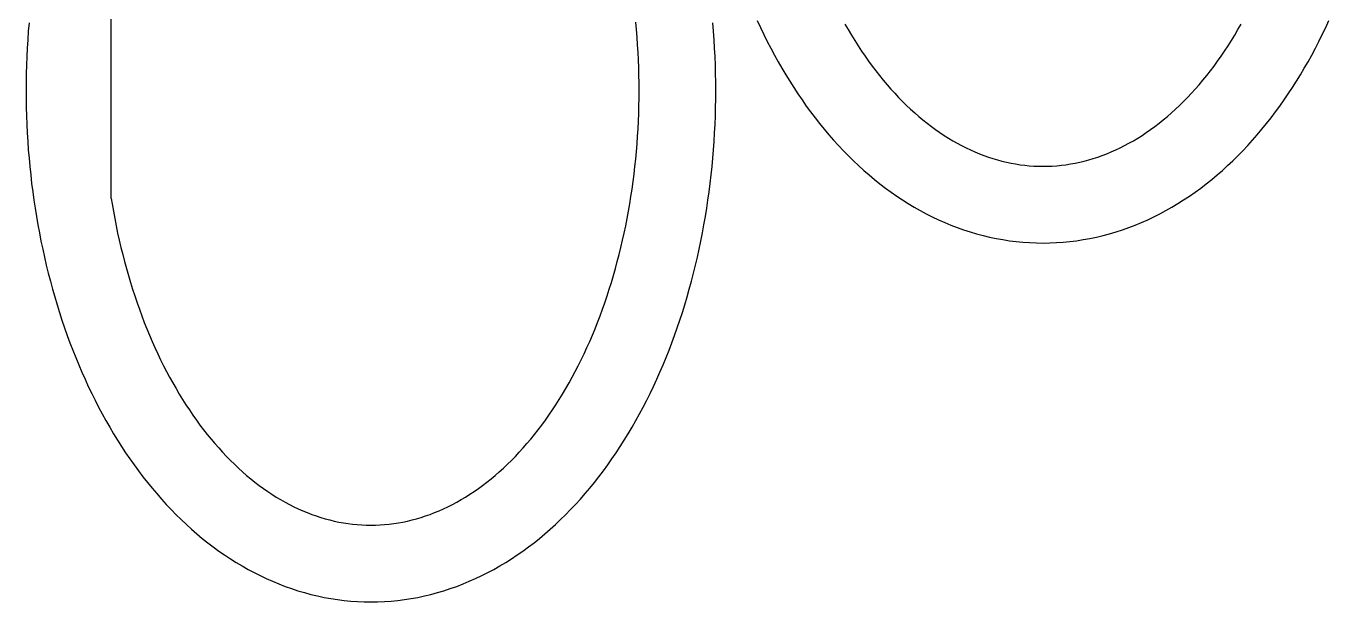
# Model space of a CAD drawing. Extents: x -128 to 128, y -84 to 84.
# Drawn here: x -128.2 to -37.6, y -84.4 to -44.4 of the extents above; entities that cross this region are included whole.
import ezdxf

# ---------------------------------------------------------------- set-up
doc = ezdxf.new("R2010")
doc.units = 0
doc.header["$MEASUREMENT"] = 0
doc.layers.get('0').update_dxf_attribs({"linetype": 'CONTINUOUS'})

msp = doc.modelspace()

# ---------------------------------------------------------------- linework, layer by layer
for p, q in [((-122.239, -56.346), (-122.239, -41.346)), ((-127.954, -44.142), (-128.002, -44.727)), ((-85.72, -44.609), (-85.769, -44.084)), ((-80.358, -44.727), (-80.406, -44.142)), ((-77.319, -43.972), (-77.091, -44.464)), ((-71.217, -44.227), (-70.995, -44.615)), ((-43.888, -44.615), (-43.666, -44.227)), ((-37.791, -44.464), (-37.564, -43.972)), ((-128.002, -44.727), (-128.044, -45.314)), ((-85.676, -45.136), (-85.72, -44.609)), ((-85.639, -45.663), (-85.676, -45.136)), ((-80.316, -45.314), (-80.358, -44.727)), ((-77.091, -44.464), (-76.858, -44.951)), ((-76.858, -44.951), (-76.619, -45.432)), ((-70.995, -44.615), (-70.768, -44.997)), ((-70.768, -44.997), (-70.537, -45.373)), ((-44.345, -45.373), (-44.115, -44.997)), ((-44.115, -44.997), (-43.888, -44.615)), ((-38.264, -45.432), (-38.025, -44.951)), ((-38.025, -44.951), (-37.791, -44.464)), ((-128.079, -45.901), (-128.108, -46.489)), ((-128.044, -45.314), (-128.079, -45.901)), ((-85.607, -46.192), (-85.639, -45.663)), ((-85.581, -46.722), (-85.607, -46.192)), ((-80.281, -45.901), (-80.316, -45.314)), ((-80.252, -46.489), (-80.281, -45.901)), ((-76.619, -45.432), (-76.373, -45.908)), ((-76.373, -45.908), (-76.122, -46.378)), ((-70.537, -45.373), (-70.303, -45.742)), ((-70.303, -45.742), (-70.064, -46.104)), ((-70.064, -46.104), (-69.822, -46.459)), ((-45.061, -46.459), (-44.818, -46.104)), ((-44.818, -46.104), (-44.58, -45.742)), ((-44.58, -45.742), (-44.345, -45.373)), ((-38.76, -46.378), (-38.509, -45.908)), ((-38.509, -45.908), (-38.264, -45.432)), ((-128.131, -47.078), (-128.147, -47.667)), ((-128.108, -46.489), (-128.131, -47.078)), ((-85.56, -47.252), (-85.581, -46.722)), ((-80.229, -47.078), (-80.252, -46.489)), ((-80.213, -47.667), (-80.229, -47.078)), ((-76.122, -46.378), (-75.866, -46.843)), ((-75.866, -46.843), (-75.603, -47.301)), ((-69.822, -46.459), (-69.576, -46.807)), ((-69.576, -46.807), (-69.327, -47.148)), ((-45.556, -47.148), (-45.307, -46.807)), ((-45.307, -46.807), (-45.061, -46.459)), ((-39.28, -47.301), (-39.017, -46.843)), ((-39.017, -46.843), (-38.76, -46.378)), ((-128.147, -47.667), (-128.157, -48.256)), ((-85.546, -47.783), (-85.56, -47.252)), ((-85.537, -48.314), (-85.546, -47.783)), ((-80.204, -48.256), (-80.213, -47.667)), ((-75.603, -47.301), (-75.335, -47.754)), ((-75.335, -47.754), (-75.061, -48.2)), ((-69.327, -47.148), (-69.073, -47.482)), ((-69.073, -47.482), (-68.817, -47.808)), ((-68.817, -47.808), (-68.557, -48.127)), ((-46.326, -48.127), (-46.066, -47.808)), ((-46.066, -47.808), (-45.809, -47.482)), ((-45.809, -47.482), (-45.556, -47.148)), ((-39.822, -48.2), (-39.548, -47.754)), ((-39.548, -47.754), (-39.28, -47.301)), ((-128.157, -48.256), (-128.16, -48.846)), ((-128.16, -48.846), (-128.157, -49.435)), ((-85.534, -48.846), (-85.537, -48.314)), ((-85.537, -49.377), (-85.534, -48.846)), ((-80.2, -48.846), (-80.204, -48.256)), ((-80.204, -49.435), (-80.2, -48.846)), ((-75.061, -48.2), (-74.781, -48.64)), ((-74.781, -48.64), (-74.495, -49.074)), ((-68.557, -48.127), (-68.294, -48.439)), ((-68.294, -48.439), (-68.028, -48.743)), ((-68.028, -48.743), (-67.758, -49.039)), ((-47.124, -49.039), (-46.855, -48.743)), ((-46.855, -48.743), (-46.589, -48.439)), ((-46.589, -48.439), (-46.326, -48.127)), ((-40.388, -49.074), (-40.102, -48.64)), ((-40.102, -48.64), (-39.822, -48.2)), ((-128.157, -49.435), (-128.147, -50.025)), ((-85.546, -49.908), (-85.537, -49.377)), ((-80.213, -50.025), (-80.204, -49.435)), ((-74.495, -49.074), (-74.204, -49.501)), ((-74.204, -49.501), (-73.907, -49.921)), ((-67.758, -49.039), (-67.486, -49.327)), ((-67.486, -49.327), (-67.211, -49.608)), ((-67.211, -49.608), (-66.933, -49.881)), ((-47.95, -49.881), (-47.672, -49.608)), ((-47.672, -49.608), (-47.397, -49.327)), ((-47.397, -49.327), (-47.124, -49.039)), ((-40.976, -49.921), (-40.679, -49.501)), ((-40.679, -49.501), (-40.388, -49.074)), ((-128.147, -50.025), (-128.131, -50.614)), ((-128.131, -50.614), (-128.108, -51.202)), ((-85.581, -50.969), (-85.56, -50.439)), ((-85.56, -50.439), (-85.546, -49.908)), ((-80.252, -51.202), (-80.229, -50.614)), ((-80.229, -50.614), (-80.213, -50.025)), ((-73.907, -49.921), (-73.604, -50.335)), ((-73.604, -50.335), (-73.296, -50.741)), ((-66.933, -49.881), (-66.652, -50.145)), ((-66.652, -50.145), (-66.369, -50.402)), ((-66.369, -50.402), (-66.083, -50.65)), ((-66.083, -50.65), (-65.795, -50.89)), ((-49.088, -50.89), (-48.8, -50.65)), ((-48.8, -50.65), (-48.514, -50.402)), ((-48.514, -50.402), (-48.231, -50.145)), ((-48.231, -50.145), (-47.95, -49.881)), ((-41.587, -50.741), (-41.278, -50.335)), ((-41.278, -50.335), (-40.976, -49.921)), ((-128.108, -51.202), (-128.079, -51.79)), ((-85.639, -52.028), (-85.607, -51.499)), ((-85.607, -51.499), (-85.581, -50.969)), ((-80.281, -51.79), (-80.252, -51.202)), ((-73.296, -50.741), (-72.982, -51.141)), ((-72.982, -51.141), (-72.663, -51.533)), ((-72.663, -51.533), (-72.338, -51.918)), ((-65.795, -50.89), (-65.504, -51.122)), ((-65.504, -51.122), (-65.211, -51.345)), ((-65.211, -51.345), (-64.916, -51.56)), ((-64.916, -51.56), (-64.619, -51.767)), ((-50.263, -51.767), (-49.966, -51.56)), ((-49.966, -51.56), (-49.671, -51.345)), ((-49.671, -51.345), (-49.379, -51.122)), ((-49.379, -51.122), (-49.088, -50.89)), ((-42.545, -51.918), (-42.22, -51.533)), ((-42.22, -51.533), (-41.9, -51.141)), ((-41.9, -51.141), (-41.587, -50.741)), ((-128.079, -51.79), (-128.044, -52.378)), ((-128.044, -52.378), (-128.002, -52.964)), ((-85.676, -52.556), (-85.639, -52.028)), ((-80.358, -52.964), (-80.316, -52.378)), ((-80.316, -52.378), (-80.281, -51.79)), ((-72.338, -51.918), (-72.007, -52.295)), ((-72.007, -52.295), (-71.671, -52.665)), ((-64.619, -51.767), (-64.32, -51.965)), ((-64.32, -51.965), (-64.02, -52.155)), ((-64.02, -52.155), (-63.717, -52.336)), ((-63.717, -52.336), (-63.413, -52.508)), ((-63.413, -52.508), (-63.108, -52.671)), ((-51.775, -52.671), (-51.469, -52.508)), ((-51.469, -52.508), (-51.165, -52.336)), ((-51.165, -52.336), (-50.863, -52.155)), ((-50.863, -52.155), (-50.562, -51.965)), ((-50.562, -51.965), (-50.263, -51.767)), ((-43.212, -52.665), (-42.876, -52.295)), ((-42.876, -52.295), (-42.545, -51.918)), ((-128.002, -52.964), (-127.954, -53.549)), ((-85.769, -53.608), (-85.72, -53.083)), ((-85.72, -53.083), (-85.676, -52.556)), ((-80.406, -53.549), (-80.358, -52.964)), ((-71.671, -52.665), (-71.329, -53.027)), ((-71.329, -53.027), (-70.982, -53.38)), ((-70.982, -53.38), (-70.629, -53.726)), ((-63.108, -52.671), (-62.8, -52.826)), ((-62.8, -52.826), (-62.492, -52.973)), ((-62.492, -52.973), (-62.182, -53.11)), ((-62.182, -53.11), (-61.871, -53.239)), ((-61.871, -53.239), (-61.559, -53.359)), ((-61.559, -53.359), (-61.246, -53.47)), ((-53.636, -53.47), (-53.323, -53.359)), ((-53.323, -53.359), (-53.011, -53.239)), ((-53.011, -53.239), (-52.7, -53.11)), ((-52.7, -53.11), (-52.391, -52.973)), ((-52.391, -52.973), (-52.082, -52.826)), ((-52.082, -52.826), (-51.775, -52.671)), ((-44.253, -53.726), (-43.901, -53.38)), ((-43.901, -53.38), (-43.553, -53.027)), ((-43.553, -53.027), (-43.212, -52.665)), ((-127.954, -53.549), (-127.9, -54.133)), ((-127.9, -54.133), (-127.839, -54.716)), ((-85.884, -54.654), (-85.823, -54.132)), ((-85.823, -54.132), (-85.769, -53.608)), ((-80.521, -54.716), (-80.461, -54.133)), ((-80.461, -54.133), (-80.406, -53.549)), ((-70.629, -53.726), (-70.271, -54.064)), ((-70.271, -54.064), (-69.908, -54.393)), ((-61.246, -53.47), (-60.932, -53.572)), ((-60.932, -53.572), (-60.618, -53.665)), ((-60.618, -53.665), (-60.302, -53.75)), ((-60.302, -53.75), (-59.986, -53.825)), ((-59.986, -53.825), (-59.669, -53.892)), ((-59.669, -53.892), (-59.352, -53.95)), ((-59.352, -53.95), (-59.034, -53.999)), ((-59.034, -53.999), (-58.716, -54.039)), ((-58.716, -54.039), (-58.398, -54.07)), ((-58.398, -54.07), (-58.079, -54.092)), ((-58.079, -54.092), (-57.76, -54.106)), ((-57.76, -54.106), (-57.441, -54.11)), ((-57.441, -54.11), (-57.122, -54.106)), ((-57.122, -54.106), (-56.804, -54.092)), ((-56.804, -54.092), (-56.485, -54.07)), ((-56.485, -54.07), (-56.167, -54.039)), ((-56.167, -54.039), (-55.849, -53.999)), ((-55.849, -53.999), (-55.531, -53.95)), ((-55.531, -53.95), (-55.214, -53.892)), ((-55.214, -53.892), (-54.897, -53.825)), ((-54.897, -53.825), (-54.581, -53.75)), ((-54.581, -53.75), (-54.265, -53.665)), ((-54.265, -53.665), (-53.95, -53.572)), ((-53.95, -53.572), (-53.636, -53.47)), ((-44.975, -54.393), (-44.611, -54.064)), ((-44.611, -54.064), (-44.253, -53.726)), ((-127.839, -54.716), (-127.771, -55.297)), ((-86.022, -55.693), (-85.95, -55.175)), ((-85.95, -55.175), (-85.884, -54.654)), ((-80.589, -55.297), (-80.521, -54.716)), ((-69.908, -54.393), (-69.539, -54.713)), ((-69.539, -54.713), (-69.165, -55.025)), ((-69.165, -55.025), (-68.786, -55.327)), ((-46.097, -55.327), (-45.718, -55.025)), ((-45.718, -55.025), (-45.344, -54.713)), ((-45.344, -54.713), (-44.975, -54.393)), ((-127.771, -55.297), (-127.698, -55.877)), ((-127.698, -55.877), (-127.617, -56.455)), ((-86.099, -56.209), (-86.022, -55.693)), ((-80.743, -56.455), (-80.663, -55.877)), ((-80.663, -55.877), (-80.589, -55.297)), ((-68.786, -55.327), (-68.401, -55.621)), ((-68.401, -55.621), (-68.011, -55.905)), ((-68.011, -55.905), (-67.616, -56.18)), ((-47.267, -56.18), (-46.872, -55.905)), ((-46.872, -55.905), (-46.482, -55.621)), ((-46.482, -55.621), (-46.097, -55.327)), ((-127.617, -56.455), (-127.531, -57.031)), ((-127.531, -57.031), (-127.438, -57.605)), ((-122.239, -56.346), (-122.178, -56.723)), ((-122.178, -56.723), (-122.089, -57.235)), ((-86.271, -57.235), (-86.183, -56.723)), ((-86.183, -56.723), (-86.099, -56.209)), ((-80.922, -57.605), (-80.829, -57.031)), ((-80.829, -57.031), (-80.743, -56.455)), ((-67.616, -56.18), (-67.216, -56.445)), ((-67.216, -56.445), (-66.811, -56.7)), ((-66.811, -56.7), (-66.402, -56.945)), ((-66.402, -56.945), (-65.987, -57.18)), ((-48.896, -57.18), (-48.481, -56.945)), ((-48.481, -56.945), (-48.071, -56.7)), ((-48.071, -56.7), (-47.666, -56.445)), ((-47.666, -56.445), (-47.267, -56.18)), ((-127.438, -57.605), (-127.339, -58.176)), ((-122.089, -57.235), (-121.995, -57.744)), ((-121.995, -57.744), (-121.895, -58.25)), ((-86.465, -58.25), (-86.365, -57.744)), ((-86.365, -57.744), (-86.271, -57.235)), ((-81.021, -58.176), (-80.922, -57.605)), ((-65.987, -57.18), (-65.568, -57.405)), ((-65.568, -57.405), (-65.144, -57.618)), ((-65.144, -57.618), (-64.716, -57.821)), ((-64.716, -57.821), (-64.284, -58.013)), ((-50.599, -58.013), (-50.166, -57.821)), ((-50.166, -57.821), (-49.738, -57.618)), ((-49.738, -57.618), (-49.315, -57.405)), ((-49.315, -57.405), (-48.896, -57.18)), ((-127.339, -58.176), (-127.234, -58.745)), ((-127.234, -58.745), (-127.122, -59.312)), ((-121.895, -58.25), (-121.79, -58.753)), ((-121.79, -58.753), (-121.679, -59.254)), ((-86.681, -59.254), (-86.57, -58.753)), ((-86.57, -58.753), (-86.465, -58.25)), ((-81.238, -59.312), (-81.126, -58.745)), ((-81.126, -58.745), (-81.021, -58.176)), ((-64.284, -58.013), (-63.848, -58.193)), ((-63.848, -58.193), (-63.408, -58.363)), ((-63.408, -58.363), (-62.964, -58.52)), ((-62.964, -58.52), (-62.516, -58.666)), ((-62.516, -58.666), (-62.066, -58.799)), ((-62.066, -58.799), (-61.612, -58.921)), ((-53.27, -58.921), (-52.817, -58.799)), ((-52.817, -58.799), (-52.366, -58.666)), ((-52.366, -58.666), (-51.919, -58.52)), ((-51.919, -58.52), (-51.475, -58.363)), ((-51.475, -58.363), (-51.035, -58.193)), ((-51.035, -58.193), (-50.599, -58.013)), ((-127.122, -59.312), (-127.004, -59.876)), ((-121.679, -59.254), (-121.563, -59.751)), ((-121.563, -59.751), (-121.441, -60.244)), ((-86.919, -60.244), (-86.797, -59.751)), ((-86.797, -59.751), (-86.681, -59.254)), ((-81.356, -59.876), (-81.238, -59.312)), ((-61.612, -58.921), (-61.156, -59.03)), ((-61.156, -59.03), (-60.697, -59.126)), ((-60.697, -59.126), (-60.236, -59.21)), ((-60.236, -59.21), (-59.774, -59.282)), ((-59.774, -59.282), (-59.309, -59.34)), ((-59.309, -59.34), (-58.843, -59.386)), ((-58.843, -59.386), (-58.376, -59.418)), ((-58.376, -59.418), (-57.909, -59.438)), ((-57.909, -59.438), (-57.441, -59.445)), ((-57.441, -59.445), (-56.974, -59.438)), ((-56.974, -59.438), (-56.506, -59.418)), ((-56.506, -59.418), (-56.039, -59.386)), ((-56.039, -59.386), (-55.574, -59.34)), ((-55.574, -59.34), (-55.109, -59.282)), ((-55.109, -59.282), (-54.646, -59.21)), ((-54.646, -59.21), (-54.185, -59.126)), ((-54.185, -59.126), (-53.727, -59.03)), ((-53.727, -59.03), (-53.27, -58.921)), ((-127.004, -59.876), (-126.88, -60.437)), ((-126.88, -60.437), (-126.75, -60.995)), ((-121.441, -60.244), (-121.314, -60.734)), ((-87.046, -60.734), (-86.919, -60.244)), ((-81.61, -60.995), (-81.48, -60.437)), ((-81.48, -60.437), (-81.356, -59.876)), ((-126.75, -60.995), (-126.613, -61.55)), ((-126.613, -61.55), (-126.47, -62.102)), ((-121.314, -60.734), (-121.182, -61.22)), ((-121.182, -61.22), (-121.045, -61.703)), ((-87.315, -61.703), (-87.178, -61.22)), ((-87.178, -61.22), (-87.046, -60.734)), ((-81.89, -62.102), (-81.747, -61.55)), ((-81.747, -61.55), (-81.61, -60.995)), ((-126.47, -62.102), (-126.321, -62.65)), ((-121.045, -61.703), (-120.902, -62.181)), ((-120.902, -62.181), (-120.755, -62.655)), ((-87.606, -62.655), (-87.458, -62.181)), ((-87.458, -62.181), (-87.315, -61.703)), ((-82.039, -62.65), (-81.89, -62.102)), ((-126.321, -62.65), (-126.166, -63.195)), ((-126.166, -63.195), (-126.005, -63.736)), ((-120.755, -62.655), (-120.602, -63.125)), ((-120.602, -63.125), (-120.444, -63.591)), ((-87.916, -63.591), (-87.758, -63.125)), ((-87.758, -63.125), (-87.606, -62.655)), ((-82.355, -63.736), (-82.194, -63.195)), ((-82.194, -63.195), (-82.039, -62.65)), ((-126.005, -63.736), (-125.837, -64.274)), ((-125.837, -64.274), (-125.664, -64.807)), ((-120.444, -63.591), (-120.281, -64.051)), ((-120.281, -64.051), (-120.113, -64.508)), ((-88.247, -64.508), (-88.079, -64.051)), ((-88.079, -64.051), (-87.916, -63.591)), ((-82.697, -64.807), (-82.523, -64.274)), ((-82.523, -64.274), (-82.355, -63.736)), ((-125.664, -64.807), (-125.484, -65.337)), ((-120.113, -64.508), (-119.94, -64.959)), ((-119.94, -64.959), (-119.762, -65.405)), ((-88.598, -65.405), (-88.42, -64.959)), ((-88.42, -64.959), (-88.247, -64.508)), ((-82.876, -65.337), (-82.697, -64.807)), ((-125.484, -65.337), (-125.298, -65.862)), ((-125.298, -65.862), (-125.106, -66.383)), ((-119.762, -65.405), (-119.58, -65.846)), ((-119.58, -65.846), (-119.393, -66.282)), ((-88.967, -66.282), (-88.78, -65.846)), ((-88.78, -65.846), (-88.598, -65.405)), ((-83.254, -66.383), (-83.062, -65.862)), ((-83.062, -65.862), (-82.876, -65.337)), ((-125.106, -66.383), (-124.909, -66.899)), ((-124.909, -66.899), (-124.705, -67.411)), ((-119.393, -66.282), (-119.201, -66.712)), ((-119.201, -66.712), (-119.004, -67.137)), ((-89.356, -67.137), (-89.159, -66.712)), ((-89.159, -66.712), (-88.967, -66.282)), ((-83.655, -67.411), (-83.451, -66.899)), ((-83.451, -66.899), (-83.254, -66.383)), ((-124.705, -67.411), (-124.495, -67.918)), ((-124.495, -67.918), (-124.279, -68.42)), ((-119.004, -67.137), (-118.804, -67.556)), ((-118.804, -67.556), (-118.598, -67.969)), ((-89.762, -67.969), (-89.557, -67.556)), ((-89.557, -67.556), (-89.356, -67.137)), ((-84.081, -68.42), (-83.865, -67.918)), ((-83.865, -67.918), (-83.655, -67.411)), ((-124.279, -68.42), (-124.058, -68.918)), ((-118.598, -67.969), (-118.388, -68.376)), ((-118.388, -68.376), (-118.174, -68.777)), ((-118.174, -68.777), (-117.956, -69.172)), ((-90.404, -69.172), (-90.186, -68.777)), ((-90.186, -68.777), (-89.972, -68.376)), ((-89.972, -68.376), (-89.762, -67.969)), ((-84.302, -68.918), (-84.081, -68.42)), ((-124.058, -68.918), (-123.83, -69.41)), ((-123.83, -69.41), (-123.597, -69.896)), ((-117.956, -69.172), (-117.733, -69.561)), ((-117.733, -69.561), (-117.507, -69.943)), ((-90.853, -69.943), (-90.627, -69.561)), ((-90.627, -69.561), (-90.404, -69.172)), ((-84.763, -69.896), (-84.53, -69.41)), ((-84.53, -69.41), (-84.302, -68.918)), ((-123.597, -69.896), (-123.357, -70.378)), ((-123.357, -70.378), (-123.112, -70.854)), ((-117.507, -69.943), (-117.276, -70.319)), ((-117.276, -70.319), (-117.041, -70.687)), ((-91.319, -70.687), (-91.084, -70.319)), ((-91.084, -70.319), (-90.853, -69.943)), ((-85.248, -70.854), (-85.003, -70.378)), ((-85.003, -70.378), (-84.763, -69.896)), ((-123.112, -70.854), (-122.861, -71.324)), ((-122.861, -71.324), (-122.604, -71.788)), ((-117.041, -70.687), (-116.803, -71.049)), ((-116.803, -71.049), (-116.561, -71.405)), ((-116.561, -71.405), (-116.315, -71.753)), ((-92.045, -71.753), (-91.799, -71.405)), ((-91.799, -71.405), (-91.557, -71.049)), ((-91.557, -71.049), (-91.319, -70.687)), ((-85.756, -71.788), (-85.499, -71.324)), ((-85.499, -71.324), (-85.248, -70.854)), ((-122.604, -71.788), (-122.342, -72.247)), ((-122.342, -72.247), (-122.073, -72.699)), ((-116.315, -71.753), (-116.065, -72.094)), ((-116.065, -72.094), (-115.812, -72.428)), ((-115.812, -72.428), (-115.556, -72.754)), ((-92.804, -72.754), (-92.548, -72.428)), ((-92.548, -72.428), (-92.295, -72.094)), ((-92.295, -72.094), (-92.045, -71.753)), ((-86.287, -72.699), (-86.018, -72.247)), ((-86.018, -72.247), (-85.756, -71.788)), ((-122.073, -72.699), (-121.799, -73.146)), ((-121.799, -73.146), (-121.519, -73.586)), ((-115.556, -72.754), (-115.296, -73.073)), ((-115.296, -73.073), (-115.033, -73.384)), ((-93.327, -73.384), (-93.064, -73.073)), ((-93.064, -73.073), (-92.804, -72.754)), ((-86.841, -73.586), (-86.561, -73.146)), ((-86.561, -73.146), (-86.287, -72.699)), ((-121.519, -73.586), (-121.234, -74.019)), ((-121.234, -74.019), (-120.943, -74.446)), ((-115.033, -73.384), (-114.766, -73.688)), ((-114.766, -73.688), (-114.497, -73.985)), ((-114.497, -73.985), (-114.225, -74.273)), ((-114.225, -74.273), (-113.949, -74.554)), ((-94.411, -74.554), (-94.135, -74.273)), ((-94.135, -74.273), (-93.863, -73.985)), ((-93.863, -73.985), (-93.594, -73.688)), ((-93.594, -73.688), (-93.327, -73.384)), ((-87.417, -74.446), (-87.126, -74.019)), ((-87.126, -74.019), (-86.841, -73.586)), ((-120.943, -74.446), (-120.646, -74.867)), ((-120.646, -74.867), (-120.343, -75.28)), ((-113.949, -74.554), (-113.671, -74.826)), ((-113.671, -74.826), (-113.391, -75.091)), ((-113.391, -75.091), (-113.107, -75.347)), ((-95.253, -75.347), (-94.969, -75.091)), ((-94.969, -75.091), (-94.689, -74.826)), ((-94.689, -74.826), (-94.411, -74.554)), ((-88.017, -75.28), (-87.714, -74.867)), ((-87.714, -74.867), (-87.417, -74.446)), ((-120.343, -75.28), (-120.035, -75.687)), ((-120.035, -75.687), (-119.721, -76.086)), ((-119.721, -76.086), (-119.401, -76.478)), ((-113.107, -75.347), (-112.822, -75.596)), ((-112.822, -75.596), (-112.533, -75.836)), ((-112.533, -75.836), (-112.243, -76.067)), ((-112.243, -76.067), (-111.95, -76.291)), ((-96.41, -76.291), (-96.117, -76.067)), ((-96.117, -76.067), (-95.827, -75.836)), ((-95.827, -75.836), (-95.539, -75.596)), ((-95.539, -75.596), (-95.253, -75.347)), ((-88.959, -76.478), (-88.639, -76.086)), ((-88.639, -76.086), (-88.325, -75.687)), ((-88.325, -75.687), (-88.017, -75.28)), ((-119.401, -76.478), (-119.076, -76.863)), ((-119.076, -76.863), (-118.746, -77.241)), ((-111.95, -76.291), (-111.655, -76.506)), ((-111.655, -76.506), (-111.358, -76.713)), ((-111.358, -76.713), (-111.059, -76.911)), ((-111.059, -76.911), (-110.758, -77.1)), ((-97.602, -77.1), (-97.301, -76.911)), ((-97.301, -76.911), (-97.002, -76.713)), ((-97.002, -76.713), (-96.705, -76.506)), ((-96.705, -76.506), (-96.41, -76.291)), ((-89.614, -77.241), (-89.284, -76.863)), ((-89.284, -76.863), (-88.959, -76.478)), ((-118.746, -77.241), (-118.41, -77.61)), ((-118.41, -77.61), (-118.068, -77.972)), ((-110.758, -77.1), (-110.456, -77.281)), ((-110.456, -77.281), (-110.152, -77.453)), ((-110.152, -77.453), (-109.846, -77.617)), ((-109.846, -77.617), (-109.539, -77.772)), ((-109.539, -77.772), (-109.231, -77.918)), ((-99.129, -77.918), (-98.821, -77.772)), ((-98.821, -77.772), (-98.514, -77.617)), ((-98.514, -77.617), (-98.208, -77.453)), ((-98.208, -77.453), (-97.904, -77.281)), ((-97.904, -77.281), (-97.602, -77.1)), ((-90.292, -77.972), (-89.95, -77.61)), ((-89.95, -77.61), (-89.614, -77.241)), ((-118.068, -77.972), (-117.721, -78.326)), ((-117.721, -78.326), (-117.368, -78.672)), ((-117.368, -78.672), (-117.01, -79.009)), ((-109.231, -77.918), (-108.921, -78.056)), ((-108.921, -78.056), (-108.61, -78.184)), ((-108.61, -78.184), (-108.298, -78.304)), ((-108.298, -78.304), (-107.985, -78.415)), ((-107.985, -78.415), (-107.671, -78.517)), ((-107.671, -78.517), (-107.356, -78.611)), ((-107.356, -78.611), (-107.041, -78.695)), ((-107.041, -78.695), (-106.725, -78.771)), ((-106.725, -78.771), (-106.408, -78.837)), ((-101.952, -78.837), (-101.635, -78.771)), ((-101.635, -78.771), (-101.319, -78.695)), ((-101.319, -78.695), (-101.004, -78.611)), ((-101.004, -78.611), (-100.689, -78.517)), ((-100.689, -78.517), (-100.375, -78.415)), ((-100.375, -78.415), (-100.062, -78.304)), ((-100.062, -78.304), (-99.75, -78.184)), ((-99.75, -78.184), (-99.439, -78.056)), ((-99.439, -78.056), (-99.129, -77.918)), ((-91.35, -79.009), (-90.992, -78.672)), ((-90.992, -78.672), (-90.639, -78.326)), ((-90.639, -78.326), (-90.292, -77.972)), ((-117.01, -79.009), (-116.647, -79.338)), ((-116.647, -79.338), (-116.278, -79.659)), ((-116.278, -79.659), (-115.904, -79.97)), ((-106.408, -78.837), (-106.091, -78.895)), ((-106.091, -78.895), (-105.773, -78.944)), ((-105.773, -78.944), (-105.455, -78.984)), ((-105.455, -78.984), (-105.136, -79.015)), ((-105.136, -79.015), (-104.818, -79.038)), ((-104.818, -79.038), (-104.499, -79.051)), ((-104.499, -79.051), (-104.18, -79.056)), ((-104.18, -79.056), (-103.861, -79.051)), ((-103.861, -79.051), (-103.542, -79.038)), ((-103.542, -79.038), (-103.224, -79.015)), ((-103.224, -79.015), (-102.905, -78.984)), ((-102.905, -78.984), (-102.587, -78.944)), ((-102.587, -78.944), (-102.27, -78.895)), ((-102.27, -78.895), (-101.952, -78.837)), ((-92.456, -79.97), (-92.082, -79.659)), ((-92.082, -79.659), (-91.713, -79.338)), ((-91.713, -79.338), (-91.35, -79.009)), ((-115.904, -79.97), (-115.524, -80.273)), ((-115.524, -80.273), (-115.14, -80.567)), ((-115.14, -80.567), (-114.75, -80.851)), ((-93.61, -80.851), (-93.22, -80.567)), ((-93.22, -80.567), (-92.836, -80.273)), ((-92.836, -80.273), (-92.456, -79.97)), ((-114.75, -80.851), (-114.355, -81.126)), ((-114.355, -81.126), (-113.955, -81.391)), ((-113.955, -81.391), (-113.55, -81.646)), ((-94.81, -81.646), (-94.405, -81.391)), ((-94.405, -81.391), (-94.005, -81.126)), ((-94.005, -81.126), (-93.61, -80.851)), ((-113.55, -81.646), (-113.14, -81.891)), ((-113.14, -81.891), (-112.726, -82.126)), ((-112.726, -82.126), (-112.307, -82.35)), ((-112.307, -82.35), (-111.883, -82.564)), ((-96.477, -82.564), (-96.053, -82.35)), ((-96.053, -82.35), (-95.634, -82.126)), ((-95.634, -82.126), (-95.22, -81.891)), ((-95.22, -81.891), (-94.81, -81.646)), ((-111.883, -82.564), (-111.455, -82.767)), ((-111.455, -82.767), (-111.023, -82.958)), ((-111.023, -82.958), (-110.586, -83.139)), ((-110.586, -83.139), (-110.146, -83.308)), ((-110.146, -83.308), (-109.702, -83.466)), ((-98.658, -83.466), (-98.214, -83.308)), ((-98.214, -83.308), (-97.774, -83.139)), ((-97.774, -83.139), (-97.337, -82.958)), ((-97.337, -82.958), (-96.905, -82.767)), ((-96.905, -82.767), (-96.477, -82.564)), ((-109.702, -83.466), (-109.255, -83.611)), ((-109.255, -83.611), (-108.805, -83.745)), ((-108.805, -83.745), (-108.351, -83.866)), ((-108.351, -83.866), (-107.895, -83.975)), ((-107.895, -83.975), (-107.436, -84.072)), ((-107.436, -84.072), (-106.975, -84.156)), ((-106.975, -84.156), (-106.512, -84.227)), ((-106.512, -84.227), (-106.048, -84.286)), ((-102.312, -84.286), (-101.848, -84.227)), ((-101.848, -84.227), (-101.385, -84.156)), ((-101.385, -84.156), (-100.924, -84.072)), ((-100.924, -84.072), (-100.465, -83.975)), ((-100.465, -83.975), (-100.009, -83.866)), ((-100.009, -83.866), (-99.555, -83.745)), ((-99.555, -83.745), (-99.105, -83.611)), ((-99.105, -83.611), (-98.658, -83.466)), ((-106.048, -84.286), (-105.582, -84.331)), ((-105.582, -84.331), (-105.115, -84.364)), ((-105.115, -84.364), (-104.648, -84.383)), ((-104.648, -84.383), (-104.18, -84.39)), ((-104.18, -84.39), (-103.712, -84.383)), ((-103.712, -84.383), (-103.245, -84.364)), ((-103.245, -84.364), (-102.778, -84.331)), ((-102.778, -84.331), (-102.312, -84.286))]:
    msp.add_line(p, q)

doc.saveas('drawing.dxf')
